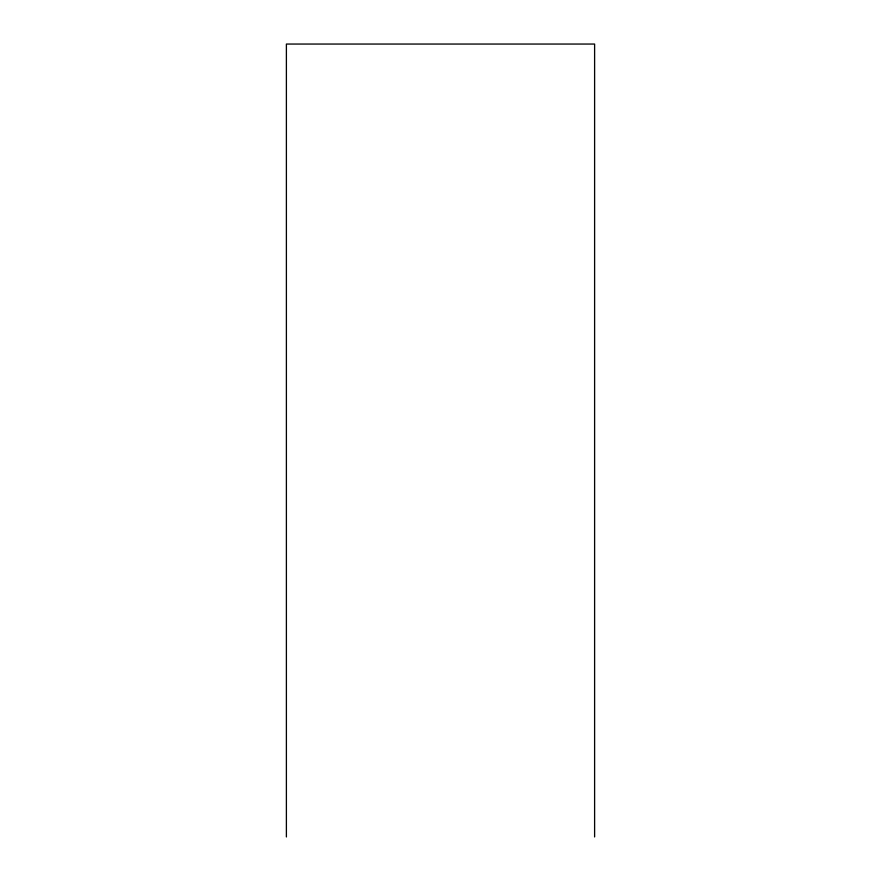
<?xml version="1.0" encoding="UTF-8"?>
<svg xmlns="http://www.w3.org/2000/svg" width="881" height="881" viewBox="0 0 881 881"><rect width="100%" height="100%" fill="white"/><g stroke="black" fill="none" stroke-linecap="round" stroke-linejoin="round"><path stroke-width="1.32" d="M594.609 836.95L594.609 44.05L286.391 44.05L286.391 836.95"/></g></svg>
